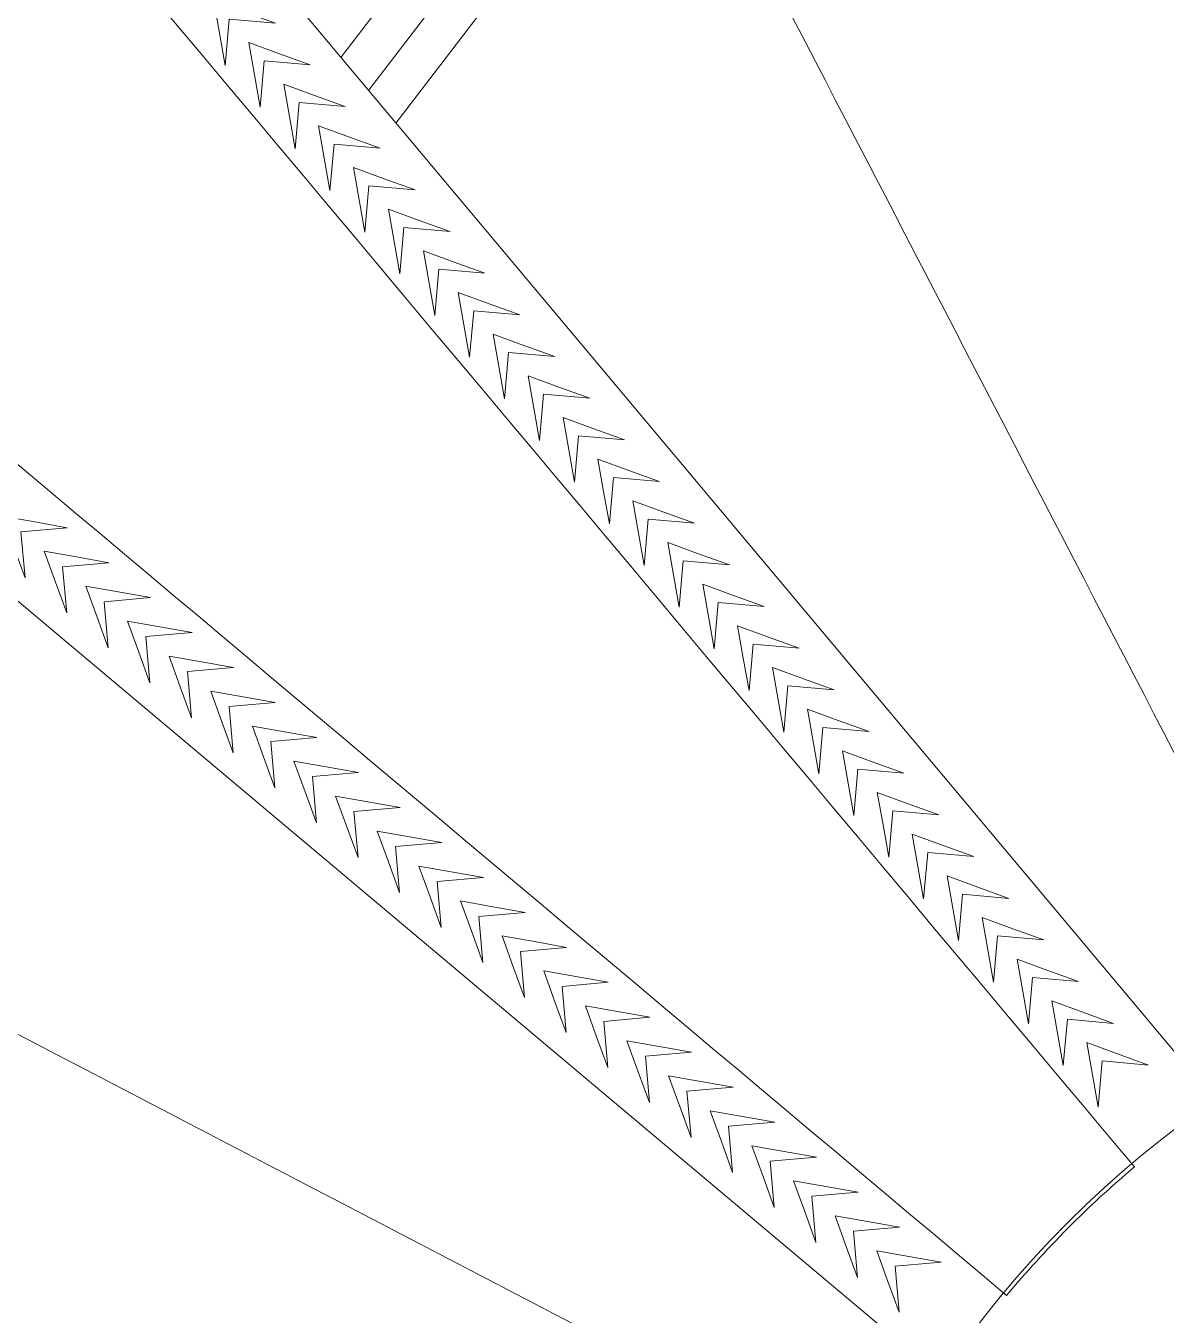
# Model space of a CAD drawing. Header units: inches. Extents: x -151 to 18, y -59 to 24.
# Drawn here: x -144.565 to -140.181, y -48.887 to -43.932 of the extents above; entities that cross this region are included whole.
import ezdxf

# ---------------------------------------------------------------- set-up
doc = ezdxf.new("R2010")
doc.units = ezdxf.units.IN
doc.header["$MEASUREMENT"] = 0
doc.layers.add('Layer 1', color=7, linetype='Continuous')

msp = doc.modelspace()

# ---------------------------------------------------------------- linework, layer by layer
at = {"layer": 'Layer 1', "color": 1, "lineweight": 9}
for points, knots in [([(-137.7157, -47.3529), (-139.9365, -47.3529), (-141.7369, -49.1533), (-141.7369, -51.3741), (-141.7369, -51.3741), (-141.7369, -51.3757), (-141.7369, -51.3774), (-141.7369, -51.379), (-141.7369, -51.379), (-141.7369, -51.379), (-146.9492, -51.3796), (-146.9492, -51.3796), (-146.9492, -51.3796), (-146.9492, -51.3796), (-151.357, -51.3802), (-151.357, -51.3802), (-151.357, -51.3802), (-151.357, -51.3802), (-151.3607, -51.3802), (-151.3607, -51.3802), (-151.3607, -51.3802), (-151.3607, -51.3782), (-151.3607, -51.3761), (-151.3607, -51.3741), (-151.3607, -51.3741), (-151.3607, -43.8433), (-145.2557, -37.7383), (-137.7249, -37.7383), (-137.7249, -37.7383), (-130.1955, -37.7383), (-124.0915, -43.8408), (-124.089, -51.3696), (-124.089, -51.3696), (-124.089, -51.3696), (-133.6945, -51.3741), (-133.6945, -51.3741), (-133.6945, -51.3741), (-133.6945, -49.1533), (-135.4948, -47.3529), (-137.7157, -47.3529)], [0, 0, 0, 0, 0.090909, 0.090909, 0.090909, 0.090909, 0.181818, 0.181818, 0.181818, 0.181818, 0.272727, 0.272727, 0.272727, 0.272727, 0.363636, 0.363636, 0.363636, 0.363636, 0.454545, 0.454545, 0.454545, 0.454545, 0.545455, 0.545455, 0.545455, 0.545455, 0.636364, 0.636364, 0.636364, 0.636364, 0.727273, 0.727273, 0.727273, 0.727273, 0.818182, 0.818182, 0.818182, 0.818182, 1, 1, 1, 1]), ([(-143.7824, -43.9062), (-143.7824, -43.9062), (-143.798, -44.0836), (-143.798, -44.0836), (-143.798, -44.0836), (-143.798, -44.0836), (-143.8198, -43.9596), (-143.8198, -43.9596), (-143.8198, -43.9596), (-143.8198, -43.9596), (-143.8417, -43.8356), (-143.8417, -43.8356), (-143.8417, -43.8356), (-143.8417, -43.8356), (-143.7233, -43.8787), (-143.7233, -43.8787), (-143.7233, -43.8787), (-143.7233, -43.8787), (-143.605, -43.9217), (-143.605, -43.9217), (-143.605, -43.9217), (-143.605, -43.9217), (-143.7824, -43.9062), (-143.7824, -43.9062)], [0, 0, 0, 0, 0.142857, 0.142857, 0.142857, 0.142857, 0.285714, 0.285714, 0.285714, 0.285714, 0.428571, 0.428571, 0.428571, 0.428571, 0.571429, 0.571429, 0.571429, 0.571429, 0.714286, 0.714286, 0.714286, 0.714286, 1, 1, 1, 1]), ([(-143.6482, -44.0664), (-143.6482, -44.0664), (-143.6637, -44.2438), (-143.6637, -44.2438), (-143.6637, -44.2438), (-143.6637, -44.2438), (-143.6856, -44.1198), (-143.6856, -44.1198), (-143.6856, -44.1198), (-143.6856, -44.1198), (-143.7075, -43.9957), (-143.7075, -43.9957), (-143.7075, -43.9957), (-143.7075, -43.9957), (-143.5891, -44.0388), (-143.5891, -44.0388), (-143.5891, -44.0388), (-143.5891, -44.0388), (-143.4708, -44.0819), (-143.4708, -44.0819), (-143.4708, -44.0819), (-143.4708, -44.0819), (-143.6482, -44.0664), (-143.6482, -44.0664)], [0, 0, 0, 0, 0.142857, 0.142857, 0.142857, 0.142857, 0.285714, 0.285714, 0.285714, 0.285714, 0.428571, 0.428571, 0.428571, 0.428571, 0.571429, 0.571429, 0.571429, 0.571429, 0.714286, 0.714286, 0.714286, 0.714286, 1, 1, 1, 1]), ([(-143.514, -44.2265), (-143.514, -44.2265), (-143.5295, -44.4039), (-143.5295, -44.4039), (-143.5295, -44.4039), (-143.5295, -44.4039), (-143.5514, -44.2799), (-143.5514, -44.2799), (-143.5514, -44.2799), (-143.5514, -44.2799), (-143.5732, -44.1559), (-143.5732, -44.1559), (-143.5732, -44.1559), (-143.5732, -44.1559), (-143.4549, -44.1989), (-143.4549, -44.1989), (-143.4549, -44.1989), (-143.4549, -44.1989), (-143.3365, -44.242), (-143.3365, -44.242), (-143.3365, -44.242), (-143.3365, -44.242), (-143.514, -44.2265), (-143.514, -44.2265)], [0, 0, 0, 0, 0.142857, 0.142857, 0.142857, 0.142857, 0.285714, 0.285714, 0.285714, 0.285714, 0.428571, 0.428571, 0.428571, 0.428571, 0.571429, 0.571429, 0.571429, 0.571429, 0.714286, 0.714286, 0.714286, 0.714286, 1, 1, 1, 1]), ([(-143.3797, -44.3866), (-143.3797, -44.3866), (-143.3953, -44.5641), (-143.3953, -44.5641), (-143.3953, -44.5641), (-143.3953, -44.5641), (-143.4171, -44.4401), (-143.4171, -44.4401), (-143.4171, -44.4401), (-143.4171, -44.4401), (-143.439, -44.316), (-143.439, -44.316), (-143.439, -44.316), (-143.439, -44.316), (-143.3207, -44.3591), (-143.3207, -44.3591), (-143.3207, -44.3591), (-143.3207, -44.3591), (-143.2023, -44.4022), (-143.2023, -44.4022), (-143.2023, -44.4022), (-143.2023, -44.4022), (-143.3797, -44.3866), (-143.3797, -44.3866)], [0, 0, 0, 0, 0.142857, 0.142857, 0.142857, 0.142857, 0.285714, 0.285714, 0.285714, 0.285714, 0.428571, 0.428571, 0.428571, 0.428571, 0.571429, 0.571429, 0.571429, 0.571429, 0.714286, 0.714286, 0.714286, 0.714286, 1, 1, 1, 1]), ([(-143.2455, -44.5468), (-143.2455, -44.5468), (-143.261, -44.7242), (-143.261, -44.7242), (-143.261, -44.7242), (-143.261, -44.7242), (-143.2829, -44.6002), (-143.2829, -44.6002), (-143.2829, -44.6002), (-143.2829, -44.6002), (-143.3048, -44.4762), (-143.3048, -44.4762), (-143.3048, -44.4762), (-143.3048, -44.4762), (-143.1864, -44.5192), (-143.1864, -44.5192), (-143.1864, -44.5192), (-143.1864, -44.5192), (-143.0681, -44.5623), (-143.0681, -44.5623), (-143.0681, -44.5623), (-143.0681, -44.5623), (-143.2455, -44.5468), (-143.2455, -44.5468)], [0, 0, 0, 0, 0.142857, 0.142857, 0.142857, 0.142857, 0.285714, 0.285714, 0.285714, 0.285714, 0.428571, 0.428571, 0.428571, 0.428571, 0.571429, 0.571429, 0.571429, 0.571429, 0.714286, 0.714286, 0.714286, 0.714286, 1, 1, 1, 1]), ([(-143.1113, -44.7069), (-143.1113, -44.7069), (-143.1268, -44.8844), (-143.1268, -44.8844), (-143.1268, -44.8844), (-143.1268, -44.8844), (-143.1487, -44.7603), (-143.1487, -44.7603), (-143.1487, -44.7603), (-143.1487, -44.7603), (-143.1705, -44.6363), (-143.1705, -44.6363), (-143.1705, -44.6363), (-143.1705, -44.6363), (-143.0522, -44.6794), (-143.0522, -44.6794), (-143.0522, -44.6794), (-143.0522, -44.6794), (-142.9339, -44.7224), (-142.9339, -44.7224), (-142.9339, -44.7224), (-142.9339, -44.7224), (-143.1113, -44.7069), (-143.1113, -44.7069)], [0, 0, 0, 0, 0.142857, 0.142857, 0.142857, 0.142857, 0.285714, 0.285714, 0.285714, 0.285714, 0.428571, 0.428571, 0.428571, 0.428571, 0.571429, 0.571429, 0.571429, 0.571429, 0.714286, 0.714286, 0.714286, 0.714286, 1, 1, 1, 1]), ([(-142.9771, -44.8671), (-142.9771, -44.8671), (-142.9926, -45.0445), (-142.9926, -45.0445), (-142.9926, -45.0445), (-142.9926, -45.0445), (-143.0145, -44.9205), (-143.0145, -44.9205), (-143.0145, -44.9205), (-143.0145, -44.9205), (-143.0363, -44.7964), (-143.0363, -44.7964), (-143.0363, -44.7964), (-143.0363, -44.7964), (-142.918, -44.8395), (-142.918, -44.8395), (-142.918, -44.8395), (-142.918, -44.8395), (-142.7996, -44.8826), (-142.7996, -44.8826), (-142.7996, -44.8826), (-142.7996, -44.8826), (-142.9771, -44.8671), (-142.9771, -44.8671)], [0, 0, 0, 0, 0.142857, 0.142857, 0.142857, 0.142857, 0.285714, 0.285714, 0.285714, 0.285714, 0.428571, 0.428571, 0.428571, 0.428571, 0.571429, 0.571429, 0.571429, 0.571429, 0.714286, 0.714286, 0.714286, 0.714286, 1, 1, 1, 1]), ([(-142.8428, -45.0272), (-142.8428, -45.0272), (-142.8584, -45.2047), (-142.8584, -45.2047), (-142.8584, -45.2047), (-142.8584, -45.2047), (-142.8802, -45.0806), (-142.8802, -45.0806), (-142.8802, -45.0806), (-142.8802, -45.0806), (-142.9021, -44.9566), (-142.9021, -44.9566), (-142.9021, -44.9566), (-142.9021, -44.9566), (-142.7837, -44.9997), (-142.7837, -44.9997), (-142.7837, -44.9997), (-142.7837, -44.9997), (-142.6654, -45.0427), (-142.6654, -45.0427), (-142.6654, -45.0427), (-142.6654, -45.0427), (-142.8428, -45.0272), (-142.8428, -45.0272)], [0, 0, 0, 0, 0.142857, 0.142857, 0.142857, 0.142857, 0.285714, 0.285714, 0.285714, 0.285714, 0.428571, 0.428571, 0.428571, 0.428571, 0.571429, 0.571429, 0.571429, 0.571429, 0.714286, 0.714286, 0.714286, 0.714286, 1, 1, 1, 1]), ([(-142.7086, -45.1874), (-142.7086, -45.1874), (-142.7241, -45.3648), (-142.7241, -45.3648), (-142.7241, -45.3648), (-142.7241, -45.3648), (-142.746, -45.2408), (-142.746, -45.2408), (-142.746, -45.2408), (-142.746, -45.2408), (-142.7679, -45.1167), (-142.7679, -45.1167), (-142.7679, -45.1167), (-142.7679, -45.1167), (-142.6495, -45.1598), (-142.6495, -45.1598), (-142.6495, -45.1598), (-142.6495, -45.1598), (-142.5312, -45.2029), (-142.5312, -45.2029), (-142.5312, -45.2029), (-142.5312, -45.2029), (-142.7086, -45.1874), (-142.7086, -45.1874)], [0, 0, 0, 0, 0.142857, 0.142857, 0.142857, 0.142857, 0.285714, 0.285714, 0.285714, 0.285714, 0.428571, 0.428571, 0.428571, 0.428571, 0.571429, 0.571429, 0.571429, 0.571429, 0.714286, 0.714286, 0.714286, 0.714286, 1, 1, 1, 1]), ([(-142.5744, -45.3475), (-142.5744, -45.3475), (-142.5899, -45.5249), (-142.5899, -45.5249), (-142.5899, -45.5249), (-142.5899, -45.5249), (-142.6118, -45.4009), (-142.6118, -45.4009), (-142.6118, -45.4009), (-142.6118, -45.4009), (-142.6336, -45.2769), (-142.6336, -45.2769), (-142.6336, -45.2769), (-142.6336, -45.2769), (-142.5153, -45.32), (-142.5153, -45.32), (-142.5153, -45.32), (-142.5153, -45.32), (-142.3969, -45.363), (-142.3969, -45.363), (-142.3969, -45.363), (-142.3969, -45.363), (-142.5744, -45.3475), (-142.5744, -45.3475)], [0, 0, 0, 0, 0.142857, 0.142857, 0.142857, 0.142857, 0.285714, 0.285714, 0.285714, 0.285714, 0.428571, 0.428571, 0.428571, 0.428571, 0.571429, 0.571429, 0.571429, 0.571429, 0.714286, 0.714286, 0.714286, 0.714286, 1, 1, 1, 1]), ([(-142.4401, -45.5077), (-142.4401, -45.5077), (-142.4556, -45.6851), (-142.4556, -45.6851), (-142.4556, -45.6851), (-142.4556, -45.6851), (-142.4775, -45.5611), (-142.4775, -45.5611), (-142.4775, -45.5611), (-142.4775, -45.5611), (-142.4994, -45.437), (-142.4994, -45.437), (-142.4994, -45.437), (-142.4994, -45.437), (-142.3811, -45.4801), (-142.3811, -45.4801), (-142.3811, -45.4801), (-142.3811, -45.4801), (-142.2627, -45.5232), (-142.2627, -45.5232), (-142.2627, -45.5232), (-142.2627, -45.5232), (-142.4401, -45.5077), (-142.4401, -45.5077)], [0, 0, 0, 0, 0.142857, 0.142857, 0.142857, 0.142857, 0.285714, 0.285714, 0.285714, 0.285714, 0.428571, 0.428571, 0.428571, 0.428571, 0.571429, 0.571429, 0.571429, 0.571429, 0.714286, 0.714286, 0.714286, 0.714286, 1, 1, 1, 1]), ([(-142.3059, -45.6678), (-142.3059, -45.6678), (-142.3214, -45.8452), (-142.3214, -45.8452), (-142.3214, -45.8452), (-142.3214, -45.8452), (-142.3433, -45.7212), (-142.3433, -45.7212), (-142.3433, -45.7212), (-142.3433, -45.7212), (-142.3652, -45.5972), (-142.3652, -45.5972), (-142.3652, -45.5972), (-142.3652, -45.5972), (-142.2468, -45.6402), (-142.2468, -45.6402), (-142.2468, -45.6402), (-142.2468, -45.6402), (-142.1285, -45.6833), (-142.1285, -45.6833), (-142.1285, -45.6833), (-142.1285, -45.6833), (-142.3059, -45.6678), (-142.3059, -45.6678)], [0, 0, 0, 0, 0.142857, 0.142857, 0.142857, 0.142857, 0.285714, 0.285714, 0.285714, 0.285714, 0.428571, 0.428571, 0.428571, 0.428571, 0.571429, 0.571429, 0.571429, 0.571429, 0.714286, 0.714286, 0.714286, 0.714286, 1, 1, 1, 1]), ([(-142.1717, -45.8279), (-142.1717, -45.8279), (-142.1872, -46.0054), (-142.1872, -46.0054), (-142.1872, -46.0054), (-142.1872, -46.0054), (-142.2091, -45.8814), (-142.2091, -45.8814), (-142.2091, -45.8814), (-142.2091, -45.8814), (-142.2309, -45.7573), (-142.2309, -45.7573), (-142.2309, -45.7573), (-142.2309, -45.7573), (-142.1126, -45.8004), (-142.1126, -45.8004), (-142.1126, -45.8004), (-142.1126, -45.8004), (-141.9942, -45.8435), (-141.9942, -45.8435), (-141.9942, -45.8435), (-141.9942, -45.8435), (-142.1717, -45.8279), (-142.1717, -45.8279)], [0, 0, 0, 0, 0.142857, 0.142857, 0.142857, 0.142857, 0.285714, 0.285714, 0.285714, 0.285714, 0.428571, 0.428571, 0.428571, 0.428571, 0.571429, 0.571429, 0.571429, 0.571429, 0.714286, 0.714286, 0.714286, 0.714286, 1, 1, 1, 1]), ([(-144.583, -45.8759), (-144.583, -45.8759), (-144.5674, -46.0533), (-144.5674, -46.0533), (-144.5674, -46.0533), (-144.5674, -46.0533), (-144.6105, -45.935), (-144.6105, -45.935), (-144.6105, -45.935), (-144.6105, -45.935), (-144.6536, -45.8166), (-144.6536, -45.8166), (-144.6536, -45.8166), (-144.6536, -45.8166), (-144.5296, -45.8385), (-144.5296, -45.8385), (-144.5296, -45.8385), (-144.5296, -45.8385), (-144.4055, -45.8604), (-144.4055, -45.8604), (-144.4055, -45.8604), (-144.4055, -45.8604), (-144.583, -45.8759), (-144.583, -45.8759)], [0, 0, 0, 0, 0.142857, 0.142857, 0.142857, 0.142857, 0.285714, 0.285714, 0.285714, 0.285714, 0.428571, 0.428571, 0.428571, 0.428571, 0.571429, 0.571429, 0.571429, 0.571429, 0.714286, 0.714286, 0.714286, 0.714286, 1, 1, 1, 1]), ([(-142.0375, -45.9881), (-142.0375, -45.9881), (-142.053, -46.1655), (-142.053, -46.1655), (-142.053, -46.1655), (-142.053, -46.1655), (-142.0748, -46.0415), (-142.0748, -46.0415), (-142.0748, -46.0415), (-142.0748, -46.0415), (-142.0967, -45.9175), (-142.0967, -45.9175), (-142.0967, -45.9175), (-142.0967, -45.9175), (-141.9784, -45.9605), (-141.9784, -45.9605), (-141.9784, -45.9605), (-141.9784, -45.9605), (-141.86, -46.0036), (-141.86, -46.0036), (-141.86, -46.0036), (-141.86, -46.0036), (-142.0375, -45.9881), (-142.0375, -45.9881)], [0, 0, 0, 0, 0.142857, 0.142857, 0.142857, 0.142857, 0.285714, 0.285714, 0.285714, 0.285714, 0.428571, 0.428571, 0.428571, 0.428571, 0.571429, 0.571429, 0.571429, 0.571429, 0.714286, 0.714286, 0.714286, 0.714286, 1, 1, 1, 1]), ([(-144.423, -46.0103), (-144.423, -46.0103), (-144.4074, -46.1877), (-144.4074, -46.1877), (-144.4074, -46.1877), (-144.4074, -46.1877), (-144.4505, -46.0694), (-144.4505, -46.0694), (-144.4505, -46.0694), (-144.4505, -46.0694), (-144.4936, -45.951), (-144.4936, -45.951), (-144.4936, -45.951), (-144.4936, -45.951), (-144.3696, -45.9729), (-144.3696, -45.9729), (-144.3696, -45.9729), (-144.3696, -45.9729), (-144.2456, -45.9948), (-144.2456, -45.9948), (-144.2456, -45.9948), (-144.2456, -45.9948), (-144.423, -46.0103), (-144.423, -46.0103)], [0, 0, 0, 0, 0.142857, 0.142857, 0.142857, 0.142857, 0.285714, 0.285714, 0.285714, 0.285714, 0.428571, 0.428571, 0.428571, 0.428571, 0.571429, 0.571429, 0.571429, 0.571429, 0.714286, 0.714286, 0.714286, 0.714286, 1, 1, 1, 1]), ([(-141.9032, -46.1482), (-141.9032, -46.1482), (-141.9188, -46.3257), (-141.9188, -46.3257), (-141.9188, -46.3257), (-141.9188, -46.3257), (-141.9406, -46.2016), (-141.9406, -46.2016), (-141.9406, -46.2016), (-141.9406, -46.2016), (-141.9625, -46.0776), (-141.9625, -46.0776), (-141.9625, -46.0776), (-141.9625, -46.0776), (-141.8441, -46.1207), (-141.8441, -46.1207), (-141.8441, -46.1207), (-141.8441, -46.1207), (-141.7258, -46.1637), (-141.7258, -46.1637), (-141.7258, -46.1637), (-141.7258, -46.1637), (-141.9032, -46.1482), (-141.9032, -46.1482)], [0, 0, 0, 0, 0.142857, 0.142857, 0.142857, 0.142857, 0.285714, 0.285714, 0.285714, 0.285714, 0.428571, 0.428571, 0.428571, 0.428571, 0.571429, 0.571429, 0.571429, 0.571429, 0.714286, 0.714286, 0.714286, 0.714286, 1, 1, 1, 1]), ([(-144.263, -46.1447), (-144.263, -46.1447), (-144.2475, -46.3221), (-144.2475, -46.3221), (-144.2475, -46.3221), (-144.2475, -46.3221), (-144.2905, -46.2038), (-144.2905, -46.2038), (-144.2905, -46.2038), (-144.2905, -46.2038), (-144.3336, -46.0854), (-144.3336, -46.0854), (-144.3336, -46.0854), (-144.3336, -46.0854), (-144.2096, -46.1073), (-144.2096, -46.1073), (-144.2096, -46.1073), (-144.2096, -46.1073), (-144.0855, -46.1292), (-144.0855, -46.1292), (-144.0855, -46.1292), (-144.0855, -46.1292), (-144.263, -46.1447), (-144.263, -46.1447)], [0, 0, 0, 0, 0.142857, 0.142857, 0.142857, 0.142857, 0.285714, 0.285714, 0.285714, 0.285714, 0.428571, 0.428571, 0.428571, 0.428571, 0.571429, 0.571429, 0.571429, 0.571429, 0.714286, 0.714286, 0.714286, 0.714286, 1, 1, 1, 1]), ([(-144.103, -46.2791), (-144.103, -46.2791), (-144.0874, -46.4565), (-144.0874, -46.4565), (-144.0874, -46.4565), (-144.0874, -46.4565), (-144.1305, -46.3382), (-144.1305, -46.3382), (-144.1305, -46.3382), (-144.1305, -46.3382), (-144.1736, -46.2198), (-144.1736, -46.2198), (-144.1736, -46.2198), (-144.1736, -46.2198), (-144.0496, -46.2417), (-144.0496, -46.2417), (-144.0496, -46.2417), (-144.0496, -46.2417), (-143.9255, -46.2636), (-143.9255, -46.2636), (-143.9255, -46.2636), (-143.9255, -46.2636), (-144.103, -46.2791), (-144.103, -46.2791)], [0, 0, 0, 0, 0.142857, 0.142857, 0.142857, 0.142857, 0.285714, 0.285714, 0.285714, 0.285714, 0.428571, 0.428571, 0.428571, 0.428571, 0.571429, 0.571429, 0.571429, 0.571429, 0.714286, 0.714286, 0.714286, 0.714286, 1, 1, 1, 1]), ([(-141.769, -46.3084), (-141.769, -46.3084), (-141.7845, -46.4858), (-141.7845, -46.4858), (-141.7845, -46.4858), (-141.7845, -46.4858), (-141.8064, -46.3618), (-141.8064, -46.3618), (-141.8064, -46.3618), (-141.8064, -46.3618), (-141.8283, -46.2377), (-141.8283, -46.2377), (-141.8283, -46.2377), (-141.8283, -46.2377), (-141.7099, -46.2808), (-141.7099, -46.2808), (-141.7099, -46.2808), (-141.7099, -46.2808), (-141.5916, -46.3239), (-141.5916, -46.3239), (-141.5916, -46.3239), (-141.5916, -46.3239), (-141.769, -46.3084), (-141.769, -46.3084)], [0, 0, 0, 0, 0.142857, 0.142857, 0.142857, 0.142857, 0.285714, 0.285714, 0.285714, 0.285714, 0.428571, 0.428571, 0.428571, 0.428571, 0.571429, 0.571429, 0.571429, 0.571429, 0.714286, 0.714286, 0.714286, 0.714286, 1, 1, 1, 1]), ([(-143.943, -46.4135), (-143.943, -46.4135), (-143.9275, -46.5909), (-143.9275, -46.5909), (-143.9275, -46.5909), (-143.9275, -46.5909), (-143.9705, -46.4726), (-143.9705, -46.4726), (-143.9705, -46.4726), (-143.9705, -46.4726), (-144.0136, -46.3542), (-144.0136, -46.3542), (-144.0136, -46.3542), (-144.0136, -46.3542), (-143.8896, -46.3761), (-143.8896, -46.3761), (-143.8896, -46.3761), (-143.8896, -46.3761), (-143.7655, -46.398), (-143.7655, -46.398), (-143.7655, -46.398), (-143.7655, -46.398), (-143.943, -46.4135), (-143.943, -46.4135)], [0, 0, 0, 0, 0.142857, 0.142857, 0.142857, 0.142857, 0.285714, 0.285714, 0.285714, 0.285714, 0.428571, 0.428571, 0.428571, 0.428571, 0.571429, 0.571429, 0.571429, 0.571429, 0.714286, 0.714286, 0.714286, 0.714286, 1, 1, 1, 1]), ([(-141.6347, -46.4685), (-141.6347, -46.4685), (-141.6503, -46.6459), (-141.6503, -46.6459), (-141.6503, -46.6459), (-141.6503, -46.6459), (-141.6722, -46.5219), (-141.6722, -46.5219), (-141.6722, -46.5219), (-141.6722, -46.5219), (-141.694, -46.3979), (-141.694, -46.3979), (-141.694, -46.3979), (-141.694, -46.3979), (-141.5757, -46.441), (-141.5757, -46.441), (-141.5757, -46.441), (-141.5757, -46.441), (-141.4573, -46.484), (-141.4573, -46.484), (-141.4573, -46.484), (-141.4573, -46.484), (-141.6347, -46.4685), (-141.6347, -46.4685)], [0, 0, 0, 0, 0.142857, 0.142857, 0.142857, 0.142857, 0.285714, 0.285714, 0.285714, 0.285714, 0.428571, 0.428571, 0.428571, 0.428571, 0.571429, 0.571429, 0.571429, 0.571429, 0.714286, 0.714286, 0.714286, 0.714286, 1, 1, 1, 1]), ([(-143.783, -46.5479), (-143.783, -46.5479), (-143.7675, -46.7254), (-143.7675, -46.7254), (-143.7675, -46.7254), (-143.7675, -46.7254), (-143.8105, -46.607), (-143.8105, -46.607), (-143.8105, -46.607), (-143.8105, -46.607), (-143.8536, -46.4886), (-143.8536, -46.4886), (-143.8536, -46.4886), (-143.8536, -46.4886), (-143.7296, -46.5105), (-143.7296, -46.5105), (-143.7296, -46.5105), (-143.7296, -46.5105), (-143.6055, -46.5324), (-143.6055, -46.5324), (-143.6055, -46.5324), (-143.6055, -46.5324), (-143.783, -46.5479), (-143.783, -46.5479)], [0, 0, 0, 0, 0.142857, 0.142857, 0.142857, 0.142857, 0.285714, 0.285714, 0.285714, 0.285714, 0.428571, 0.428571, 0.428571, 0.428571, 0.571429, 0.571429, 0.571429, 0.571429, 0.714286, 0.714286, 0.714286, 0.714286, 1, 1, 1, 1]), ([(-141.5005, -46.6287), (-141.5005, -46.6287), (-141.516, -46.8061), (-141.516, -46.8061), (-141.516, -46.8061), (-141.516, -46.8061), (-141.5379, -46.6821), (-141.5379, -46.6821), (-141.5379, -46.6821), (-141.5379, -46.6821), (-141.5598, -46.558), (-141.5598, -46.558), (-141.5598, -46.558), (-141.5598, -46.558), (-141.4414, -46.6011), (-141.4414, -46.6011), (-141.4414, -46.6011), (-141.4414, -46.6011), (-141.3231, -46.6442), (-141.3231, -46.6442), (-141.3231, -46.6442), (-141.3231, -46.6442), (-141.5005, -46.6287), (-141.5005, -46.6287)], [0, 0, 0, 0, 0.142857, 0.142857, 0.142857, 0.142857, 0.285714, 0.285714, 0.285714, 0.285714, 0.428571, 0.428571, 0.428571, 0.428571, 0.571429, 0.571429, 0.571429, 0.571429, 0.714286, 0.714286, 0.714286, 0.714286, 1, 1, 1, 1]), ([(-143.623, -46.6823), (-143.623, -46.6823), (-143.6074, -46.8597), (-143.6074, -46.8597), (-143.6074, -46.8597), (-143.6074, -46.8597), (-143.6505, -46.7414), (-143.6505, -46.7414), (-143.6505, -46.7414), (-143.6505, -46.7414), (-143.6936, -46.623), (-143.6936, -46.623), (-143.6936, -46.623), (-143.6936, -46.623), (-143.5696, -46.6449), (-143.5696, -46.6449), (-143.5696, -46.6449), (-143.5696, -46.6449), (-143.4455, -46.6668), (-143.4455, -46.6668), (-143.4455, -46.6668), (-143.4455, -46.6668), (-143.623, -46.6823), (-143.623, -46.6823)], [0, 0, 0, 0, 0.142857, 0.142857, 0.142857, 0.142857, 0.285714, 0.285714, 0.285714, 0.285714, 0.428571, 0.428571, 0.428571, 0.428571, 0.571429, 0.571429, 0.571429, 0.571429, 0.714286, 0.714286, 0.714286, 0.714286, 1, 1, 1, 1]), ([(-141.3663, -46.7888), (-141.3663, -46.7888), (-141.3818, -46.9662), (-141.3818, -46.9662), (-141.3818, -46.9662), (-141.3818, -46.9662), (-141.4037, -46.8422), (-141.4037, -46.8422), (-141.4037, -46.8422), (-141.4037, -46.8422), (-141.4255, -46.7182), (-141.4255, -46.7182), (-141.4255, -46.7182), (-141.4255, -46.7182), (-141.3072, -46.7613), (-141.3072, -46.7613), (-141.3072, -46.7613), (-141.3072, -46.7613), (-141.1889, -46.8043), (-141.1889, -46.8043), (-141.1889, -46.8043), (-141.1889, -46.8043), (-141.3663, -46.7888), (-141.3663, -46.7888)], [0, 0, 0, 0, 0.142857, 0.142857, 0.142857, 0.142857, 0.285714, 0.285714, 0.285714, 0.285714, 0.428571, 0.428571, 0.428571, 0.428571, 0.571429, 0.571429, 0.571429, 0.571429, 0.714286, 0.714286, 0.714286, 0.714286, 1, 1, 1, 1]), ([(-143.463, -46.8167), (-143.463, -46.8167), (-143.4474, -46.9942), (-143.4474, -46.9942), (-143.4474, -46.9942), (-143.4474, -46.9942), (-143.4905, -46.8758), (-143.4905, -46.8758), (-143.4905, -46.8758), (-143.4905, -46.8758), (-143.5336, -46.7574), (-143.5336, -46.7574), (-143.5336, -46.7574), (-143.5336, -46.7574), (-143.4096, -46.7793), (-143.4096, -46.7793), (-143.4096, -46.7793), (-143.4096, -46.7793), (-143.2855, -46.8012), (-143.2855, -46.8012), (-143.2855, -46.8012), (-143.2855, -46.8012), (-143.463, -46.8167), (-143.463, -46.8167)], [0, 0, 0, 0, 0.142857, 0.142857, 0.142857, 0.142857, 0.285714, 0.285714, 0.285714, 0.285714, 0.428571, 0.428571, 0.428571, 0.428571, 0.571429, 0.571429, 0.571429, 0.571429, 0.714286, 0.714286, 0.714286, 0.714286, 1, 1, 1, 1]), ([(-143.303, -46.9511), (-143.303, -46.9511), (-143.2875, -47.1285), (-143.2875, -47.1285), (-143.2875, -47.1285), (-143.2875, -47.1285), (-143.3305, -47.0102), (-143.3305, -47.0102), (-143.3305, -47.0102), (-143.3305, -47.0102), (-143.3736, -46.8919), (-143.3736, -46.8919), (-143.3736, -46.8919), (-143.3736, -46.8919), (-143.2496, -46.9137), (-143.2496, -46.9137), (-143.2496, -46.9137), (-143.2496, -46.9137), (-143.1255, -46.9356), (-143.1255, -46.9356), (-143.1255, -46.9356), (-143.1255, -46.9356), (-143.303, -46.9511), (-143.303, -46.9511)], [0, 0, 0, 0, 0.142857, 0.142857, 0.142857, 0.142857, 0.285714, 0.285714, 0.285714, 0.285714, 0.428571, 0.428571, 0.428571, 0.428571, 0.571429, 0.571429, 0.571429, 0.571429, 0.714286, 0.714286, 0.714286, 0.714286, 1, 1, 1, 1]), ([(-141.2321, -46.9489), (-141.2321, -46.9489), (-141.2476, -47.1264), (-141.2476, -47.1264), (-141.2476, -47.1264), (-141.2476, -47.1264), (-141.2694, -47.0024), (-141.2694, -47.0024), (-141.2694, -47.0024), (-141.2694, -47.0024), (-141.2913, -46.8783), (-141.2913, -46.8783), (-141.2913, -46.8783), (-141.2913, -46.8783), (-141.173, -46.9214), (-141.173, -46.9214), (-141.173, -46.9214), (-141.173, -46.9214), (-141.0546, -46.9645), (-141.0546, -46.9645), (-141.0546, -46.9645), (-141.0546, -46.9645), (-141.2321, -46.9489), (-141.2321, -46.9489)], [0, 0, 0, 0, 0.142857, 0.142857, 0.142857, 0.142857, 0.285714, 0.285714, 0.285714, 0.285714, 0.428571, 0.428571, 0.428571, 0.428571, 0.571429, 0.571429, 0.571429, 0.571429, 0.714286, 0.714286, 0.714286, 0.714286, 1, 1, 1, 1]), ([(-143.143, -47.0855), (-143.143, -47.0855), (-143.1274, -47.263), (-143.1274, -47.263), (-143.1274, -47.263), (-143.1274, -47.263), (-143.1705, -47.1446), (-143.1705, -47.1446), (-143.1705, -47.1446), (-143.1705, -47.1446), (-143.2136, -47.0262), (-143.2136, -47.0262), (-143.2136, -47.0262), (-143.2136, -47.0262), (-143.0896, -47.0481), (-143.0896, -47.0481), (-143.0896, -47.0481), (-143.0896, -47.0481), (-142.9655, -47.07), (-142.9655, -47.07), (-142.9655, -47.07), (-142.9655, -47.07), (-143.143, -47.0855), (-143.143, -47.0855)], [0, 0, 0, 0, 0.142857, 0.142857, 0.142857, 0.142857, 0.285714, 0.285714, 0.285714, 0.285714, 0.428571, 0.428571, 0.428571, 0.428571, 0.571429, 0.571429, 0.571429, 0.571429, 0.714286, 0.714286, 0.714286, 0.714286, 1, 1, 1, 1]), ([(-141.0978, -47.1091), (-141.0978, -47.1091), (-141.1134, -47.2865), (-141.1134, -47.2865), (-141.1134, -47.2865), (-141.1134, -47.2865), (-141.1352, -47.1625), (-141.1352, -47.1625), (-141.1352, -47.1625), (-141.1352, -47.1625), (-141.1571, -47.0385), (-141.1571, -47.0385), (-141.1571, -47.0385), (-141.1571, -47.0385), (-141.0388, -47.0815), (-141.0388, -47.0815), (-141.0388, -47.0815), (-141.0388, -47.0815), (-140.9204, -47.1246), (-140.9204, -47.1246), (-140.9204, -47.1246), (-140.9204, -47.1246), (-141.0978, -47.1091), (-141.0978, -47.1091)], [0, 0, 0, 0, 0.142857, 0.142857, 0.142857, 0.142857, 0.285714, 0.285714, 0.285714, 0.285714, 0.428571, 0.428571, 0.428571, 0.428571, 0.571429, 0.571429, 0.571429, 0.571429, 0.714286, 0.714286, 0.714286, 0.714286, 1, 1, 1, 1]), ([(-142.983, -47.2199), (-142.983, -47.2199), (-142.9675, -47.3973), (-142.9675, -47.3973), (-142.9675, -47.3973), (-142.9675, -47.3973), (-143.0105, -47.279), (-143.0105, -47.279), (-143.0105, -47.279), (-143.0105, -47.279), (-143.0536, -47.1607), (-143.0536, -47.1607), (-143.0536, -47.1607), (-143.0536, -47.1607), (-142.9296, -47.1825), (-142.9296, -47.1825), (-142.9296, -47.1825), (-142.9296, -47.1825), (-142.8055, -47.2044), (-142.8055, -47.2044), (-142.8055, -47.2044), (-142.8055, -47.2044), (-142.983, -47.2199), (-142.983, -47.2199)], [0, 0, 0, 0, 0.142857, 0.142857, 0.142857, 0.142857, 0.285714, 0.285714, 0.285714, 0.285714, 0.428571, 0.428571, 0.428571, 0.428571, 0.571429, 0.571429, 0.571429, 0.571429, 0.714286, 0.714286, 0.714286, 0.714286, 1, 1, 1, 1]), ([(-140.9636, -47.2692), (-140.9636, -47.2692), (-140.9791, -47.4467), (-140.9791, -47.4467), (-140.9791, -47.4467), (-140.9791, -47.4467), (-141.001, -47.3226), (-141.001, -47.3226), (-141.001, -47.3226), (-141.001, -47.3226), (-141.0229, -47.1986), (-141.0229, -47.1986), (-141.0229, -47.1986), (-141.0229, -47.1986), (-140.9045, -47.2417), (-140.9045, -47.2417), (-140.9045, -47.2417), (-140.9045, -47.2417), (-140.7862, -47.2848), (-140.7862, -47.2848), (-140.7862, -47.2848), (-140.7862, -47.2848), (-140.9636, -47.2692), (-140.9636, -47.2692)], [0, 0, 0, 0, 0.142857, 0.142857, 0.142857, 0.142857, 0.285714, 0.285714, 0.285714, 0.285714, 0.428571, 0.428571, 0.428571, 0.428571, 0.571429, 0.571429, 0.571429, 0.571429, 0.714286, 0.714286, 0.714286, 0.714286, 1, 1, 1, 1]), ([(-142.823, -47.3543), (-142.823, -47.3543), (-142.8074, -47.5317), (-142.8074, -47.5317), (-142.8074, -47.5317), (-142.8074, -47.5317), (-142.8505, -47.4134), (-142.8505, -47.4134), (-142.8505, -47.4134), (-142.8505, -47.4134), (-142.8936, -47.295), (-142.8936, -47.295), (-142.8936, -47.295), (-142.8936, -47.295), (-142.7696, -47.3169), (-142.7696, -47.3169), (-142.7696, -47.3169), (-142.7696, -47.3169), (-142.6455, -47.3388), (-142.6455, -47.3388), (-142.6455, -47.3388), (-142.6455, -47.3388), (-142.823, -47.3543), (-142.823, -47.3543)], [0, 0, 0, 0, 0.142857, 0.142857, 0.142857, 0.142857, 0.285714, 0.285714, 0.285714, 0.285714, 0.428571, 0.428571, 0.428571, 0.428571, 0.571429, 0.571429, 0.571429, 0.571429, 0.714286, 0.714286, 0.714286, 0.714286, 1, 1, 1, 1]), ([(-140.8294, -47.4294), (-140.8294, -47.4294), (-140.8449, -47.6068), (-140.8449, -47.6068), (-140.8449, -47.6068), (-140.8449, -47.6068), (-140.8668, -47.4828), (-140.8668, -47.4828), (-140.8668, -47.4828), (-140.8668, -47.4828), (-140.8887, -47.3588), (-140.8887, -47.3588), (-140.8887, -47.3588), (-140.8887, -47.3588), (-140.7703, -47.4018), (-140.7703, -47.4018), (-140.7703, -47.4018), (-140.7703, -47.4018), (-140.6519, -47.4449), (-140.6519, -47.4449), (-140.6519, -47.4449), (-140.6519, -47.4449), (-140.8294, -47.4294), (-140.8294, -47.4294)], [0, 0, 0, 0, 0.142857, 0.142857, 0.142857, 0.142857, 0.285714, 0.285714, 0.285714, 0.285714, 0.428571, 0.428571, 0.428571, 0.428571, 0.571429, 0.571429, 0.571429, 0.571429, 0.714286, 0.714286, 0.714286, 0.714286, 1, 1, 1, 1]), ([(-142.663, -47.4887), (-142.663, -47.4887), (-142.6474, -47.6662), (-142.6474, -47.6662), (-142.6474, -47.6662), (-142.6474, -47.6662), (-142.6905, -47.5478), (-142.6905, -47.5478), (-142.6905, -47.5478), (-142.6905, -47.5478), (-142.7336, -47.4295), (-142.7336, -47.4295), (-142.7336, -47.4295), (-142.7336, -47.4295), (-142.6096, -47.4513), (-142.6096, -47.4513), (-142.6096, -47.4513), (-142.6096, -47.4513), (-142.4856, -47.4732), (-142.4856, -47.4732), (-142.4856, -47.4732), (-142.4856, -47.4732), (-142.663, -47.4887), (-142.663, -47.4887)], [0, 0, 0, 0, 0.142857, 0.142857, 0.142857, 0.142857, 0.285714, 0.285714, 0.285714, 0.285714, 0.428571, 0.428571, 0.428571, 0.428571, 0.571429, 0.571429, 0.571429, 0.571429, 0.714286, 0.714286, 0.714286, 0.714286, 1, 1, 1, 1]), ([(-140.6951, -47.5895), (-140.6951, -47.5895), (-140.7107, -47.767), (-140.7107, -47.767), (-140.7107, -47.767), (-140.7107, -47.767), (-140.7325, -47.6429), (-140.7325, -47.6429), (-140.7325, -47.6429), (-140.7325, -47.6429), (-140.7544, -47.5189), (-140.7544, -47.5189), (-140.7544, -47.5189), (-140.7544, -47.5189), (-140.6361, -47.562), (-140.6361, -47.562), (-140.6361, -47.562), (-140.6361, -47.562), (-140.5177, -47.605), (-140.5177, -47.605), (-140.5177, -47.605), (-140.5177, -47.605), (-140.6951, -47.5895), (-140.6951, -47.5895)], [0, 0, 0, 0, 0.142857, 0.142857, 0.142857, 0.142857, 0.285714, 0.285714, 0.285714, 0.285714, 0.428571, 0.428571, 0.428571, 0.428571, 0.571429, 0.571429, 0.571429, 0.571429, 0.714286, 0.714286, 0.714286, 0.714286, 1, 1, 1, 1]), ([(-142.503, -47.6231), (-142.503, -47.6231), (-142.4875, -47.8005), (-142.4875, -47.8005), (-142.4875, -47.8005), (-142.4875, -47.8005), (-142.5305, -47.6822), (-142.5305, -47.6822), (-142.5305, -47.6822), (-142.5305, -47.6822), (-142.5736, -47.5638), (-142.5736, -47.5638), (-142.5736, -47.5638), (-142.5736, -47.5638), (-142.4496, -47.5857), (-142.4496, -47.5857), (-142.4496, -47.5857), (-142.4496, -47.5857), (-142.3255, -47.6076), (-142.3255, -47.6076), (-142.3255, -47.6076), (-142.3255, -47.6076), (-142.503, -47.6231), (-142.503, -47.6231)], [0, 0, 0, 0, 0.142857, 0.142857, 0.142857, 0.142857, 0.285714, 0.285714, 0.285714, 0.285714, 0.428571, 0.428571, 0.428571, 0.428571, 0.571429, 0.571429, 0.571429, 0.571429, 0.714286, 0.714286, 0.714286, 0.714286, 1, 1, 1, 1]), ([(-142.343, -47.7575), (-142.343, -47.7575), (-142.3274, -47.935), (-142.3274, -47.935), (-142.3274, -47.935), (-142.3274, -47.935), (-142.3705, -47.8166), (-142.3705, -47.8166), (-142.3705, -47.8166), (-142.3705, -47.8166), (-142.4136, -47.6983), (-142.4136, -47.6983), (-142.4136, -47.6983), (-142.4136, -47.6983), (-142.2896, -47.7201), (-142.2896, -47.7201), (-142.2896, -47.7201), (-142.2896, -47.7201), (-142.1655, -47.742), (-142.1655, -47.742), (-142.1655, -47.742), (-142.1655, -47.742), (-142.343, -47.7575), (-142.343, -47.7575)], [0, 0, 0, 0, 0.142857, 0.142857, 0.142857, 0.142857, 0.285714, 0.285714, 0.285714, 0.285714, 0.428571, 0.428571, 0.428571, 0.428571, 0.571429, 0.571429, 0.571429, 0.571429, 0.714286, 0.714286, 0.714286, 0.714286, 1, 1, 1, 1]), ([(-140.5609, -47.7497), (-140.5609, -47.7497), (-140.5764, -47.9271), (-140.5764, -47.9271), (-140.5764, -47.9271), (-140.5764, -47.9271), (-140.5983, -47.8031), (-140.5983, -47.8031), (-140.5983, -47.8031), (-140.5983, -47.8031), (-140.6202, -47.679), (-140.6202, -47.679), (-140.6202, -47.679), (-140.6202, -47.679), (-140.5018, -47.7221), (-140.5018, -47.7221), (-140.5018, -47.7221), (-140.5018, -47.7221), (-140.3835, -47.7652), (-140.3835, -47.7652), (-140.3835, -47.7652), (-140.3835, -47.7652), (-140.5609, -47.7497), (-140.5609, -47.7497)], [0, 0, 0, 0, 0.142857, 0.142857, 0.142857, 0.142857, 0.285714, 0.285714, 0.285714, 0.285714, 0.428571, 0.428571, 0.428571, 0.428571, 0.571429, 0.571429, 0.571429, 0.571429, 0.714286, 0.714286, 0.714286, 0.714286, 1, 1, 1, 1]), ([(-142.183, -47.8919), (-142.183, -47.8919), (-142.1675, -48.0693), (-142.1675, -48.0693), (-142.1675, -48.0693), (-142.1675, -48.0693), (-142.2105, -47.951), (-142.2105, -47.951), (-142.2105, -47.951), (-142.2105, -47.951), (-142.2536, -47.8327), (-142.2536, -47.8327), (-142.2536, -47.8327), (-142.2536, -47.8327), (-142.1296, -47.8545), (-142.1296, -47.8545), (-142.1296, -47.8545), (-142.1296, -47.8545), (-142.0056, -47.8764), (-142.0056, -47.8764), (-142.0056, -47.8764), (-142.0056, -47.8764), (-142.183, -47.8919), (-142.183, -47.8919)], [0, 0, 0, 0, 0.142857, 0.142857, 0.142857, 0.142857, 0.285714, 0.285714, 0.285714, 0.285714, 0.428571, 0.428571, 0.428571, 0.428571, 0.571429, 0.571429, 0.571429, 0.571429, 0.714286, 0.714286, 0.714286, 0.714286, 1, 1, 1, 1]), ([(-140.2492, -47.9253), (-140.2492, -47.9253), (-140.4267, -47.9098), (-140.4267, -47.9098), (-140.4267, -47.9098), (-140.4267, -47.9098), (-140.4422, -48.0873), (-140.4422, -48.0873), (-140.4422, -48.0873), (-140.4422, -48.0873), (-140.4641, -47.9632), (-140.4641, -47.9632), (-140.4641, -47.9632), (-140.4641, -47.9632), (-140.4859, -47.8392), (-140.4859, -47.8392), (-140.4859, -47.8392), (-140.4859, -47.8392), (-140.3676, -47.8823), (-140.3676, -47.8823), (-140.3676, -47.8823), (-140.3676, -47.8823), (-140.2492, -47.9253), (-140.2492, -47.9253)], [0, 0, 0, 0, 0.142857, 0.142857, 0.142857, 0.142857, 0.285714, 0.285714, 0.285714, 0.285714, 0.428571, 0.428571, 0.428571, 0.428571, 0.571429, 0.571429, 0.571429, 0.571429, 0.714286, 0.714286, 0.714286, 0.714286, 1, 1, 1, 1]), ([(-142.023, -48.0263), (-142.023, -48.0263), (-142.0075, -48.2038), (-142.0075, -48.2038), (-142.0075, -48.2038), (-142.0075, -48.2038), (-142.0505, -48.0854), (-142.0505, -48.0854), (-142.0505, -48.0854), (-142.0505, -48.0854), (-142.0936, -47.9671), (-142.0936, -47.9671), (-142.0936, -47.9671), (-142.0936, -47.9671), (-141.9696, -47.9889), (-141.9696, -47.9889), (-141.9696, -47.9889), (-141.9696, -47.9889), (-141.8455, -48.0108), (-141.8455, -48.0108), (-141.8455, -48.0108), (-141.8455, -48.0108), (-142.023, -48.0263), (-142.023, -48.0263)], [0, 0, 0, 0, 0.142857, 0.142857, 0.142857, 0.142857, 0.285714, 0.285714, 0.285714, 0.285714, 0.428571, 0.428571, 0.428571, 0.428571, 0.571429, 0.571429, 0.571429, 0.571429, 0.714286, 0.714286, 0.714286, 0.714286, 1, 1, 1, 1]), ([(-141.863, -48.1607), (-141.863, -48.1607), (-141.8474, -48.3381), (-141.8474, -48.3381), (-141.8474, -48.3381), (-141.8474, -48.3381), (-141.8905, -48.2198), (-141.8905, -48.2198), (-141.8905, -48.2198), (-141.8905, -48.2198), (-141.9336, -48.1015), (-141.9336, -48.1015), (-141.9336, -48.1015), (-141.9336, -48.1015), (-141.8096, -48.1233), (-141.8096, -48.1233), (-141.8096, -48.1233), (-141.8096, -48.1233), (-141.6855, -48.1452), (-141.6855, -48.1452), (-141.6855, -48.1452), (-141.6855, -48.1452), (-141.863, -48.1607), (-141.863, -48.1607)], [0, 0, 0, 0, 0.142857, 0.142857, 0.142857, 0.142857, 0.285714, 0.285714, 0.285714, 0.285714, 0.428571, 0.428571, 0.428571, 0.428571, 0.571429, 0.571429, 0.571429, 0.571429, 0.714286, 0.714286, 0.714286, 0.714286, 1, 1, 1, 1]), ([(-141.703, -48.2951), (-141.703, -48.2951), (-141.6874, -48.4726), (-141.6874, -48.4726), (-141.6874, -48.4726), (-141.6874, -48.4726), (-141.7305, -48.3542), (-141.7305, -48.3542), (-141.7305, -48.3542), (-141.7305, -48.3542), (-141.7736, -48.2359), (-141.7736, -48.2359), (-141.7736, -48.2359), (-141.7736, -48.2359), (-141.6496, -48.2577), (-141.6496, -48.2577), (-141.6496, -48.2577), (-141.6496, -48.2577), (-141.5256, -48.2796), (-141.5256, -48.2796), (-141.5256, -48.2796), (-141.5256, -48.2796), (-141.703, -48.2951), (-141.703, -48.2951)], [0, 0, 0, 0, 0.142857, 0.142857, 0.142857, 0.142857, 0.285714, 0.285714, 0.285714, 0.285714, 0.428571, 0.428571, 0.428571, 0.428571, 0.571429, 0.571429, 0.571429, 0.571429, 0.714286, 0.714286, 0.714286, 0.714286, 1, 1, 1, 1]), ([(-141.543, -48.4295), (-141.543, -48.4295), (-141.5275, -48.607), (-141.5275, -48.607), (-141.5275, -48.607), (-141.5275, -48.607), (-141.5705, -48.4886), (-141.5705, -48.4886), (-141.5705, -48.4886), (-141.5705, -48.4886), (-141.6136, -48.3703), (-141.6136, -48.3703), (-141.6136, -48.3703), (-141.6136, -48.3703), (-141.4896, -48.3921), (-141.4896, -48.3921), (-141.4896, -48.3921), (-141.4896, -48.3921), (-141.3655, -48.414), (-141.3655, -48.414), (-141.3655, -48.414), (-141.3655, -48.414), (-141.543, -48.4295), (-141.543, -48.4295)], [0, 0, 0, 0, 0.142857, 0.142857, 0.142857, 0.142857, 0.285714, 0.285714, 0.285714, 0.285714, 0.428571, 0.428571, 0.428571, 0.428571, 0.571429, 0.571429, 0.571429, 0.571429, 0.714286, 0.714286, 0.714286, 0.714286, 1, 1, 1, 1]), ([(-141.383, -48.5639), (-141.383, -48.5639), (-141.3674, -48.7414), (-141.3674, -48.7414), (-141.3674, -48.7414), (-141.3674, -48.7414), (-141.4105, -48.623), (-141.4105, -48.623), (-141.4105, -48.623), (-141.4105, -48.623), (-141.4536, -48.5047), (-141.4536, -48.5047), (-141.4536, -48.5047), (-141.4536, -48.5047), (-141.3296, -48.5265), (-141.3296, -48.5265), (-141.3296, -48.5265), (-141.3296, -48.5265), (-141.2055, -48.5484), (-141.2055, -48.5484), (-141.2055, -48.5484), (-141.2055, -48.5484), (-141.383, -48.5639), (-141.383, -48.5639)], [0, 0, 0, 0, 0.142857, 0.142857, 0.142857, 0.142857, 0.285714, 0.285714, 0.285714, 0.285714, 0.428571, 0.428571, 0.428571, 0.428571, 0.571429, 0.571429, 0.571429, 0.571429, 0.714286, 0.714286, 0.714286, 0.714286, 1, 1, 1, 1]), ([(-141.0456, -48.6828), (-141.0456, -48.6828), (-141.223, -48.6983), (-141.223, -48.6983), (-141.223, -48.6983), (-141.223, -48.6983), (-141.2075, -48.8758), (-141.2075, -48.8758), (-141.2075, -48.8758), (-141.2075, -48.8758), (-141.2505, -48.7574), (-141.2505, -48.7574), (-141.2505, -48.7574), (-141.2505, -48.7574), (-141.2936, -48.6391), (-141.2936, -48.6391), (-141.2936, -48.6391), (-141.2936, -48.6391), (-141.1696, -48.661), (-141.1696, -48.661), (-141.1696, -48.661), (-141.1696, -48.661), (-141.0456, -48.6828), (-141.0456, -48.6828)], [0, 0, 0, 0, 0.142857, 0.142857, 0.142857, 0.142857, 0.285714, 0.285714, 0.285714, 0.285714, 0.428571, 0.428571, 0.428571, 0.428571, 0.571429, 0.571429, 0.571429, 0.571429, 0.714286, 0.714286, 0.714286, 0.714286, 1, 1, 1, 1])]:
    msp.add_open_spline(points, degree=3, knots=knots, dxfattribs=at)
at = {"layer": 'Layer 1', "color": 3, "lineweight": 9}
for points, knots in [([(-140.3029, -48.3171), (-142.3684, -45.8546), (-144.433, -43.393), (-146.4975, -40.9307), (-146.4975, -40.9307), (-147.1038, -41.4411), (-147.6649, -42.0036), (-148.1741, -42.6113), (-148.1741, -42.6113), (-147.7233, -42.99), (-147.2726, -43.3686), (-146.8219, -43.7472), (-146.8219, -43.7472), (-144.8124, -45.435), (-142.8033, -47.1226), (-140.7943, -48.8108), (-140.7943, -48.8108), (-140.7203, -48.7222), (-140.6417, -48.6358), (-140.5598, -48.5539), (-140.5598, -48.5539), (-140.4779, -48.4708), (-140.3926, -48.3923), (-140.3029, -48.3171)], [0, 0, 0, 0, 0.142857, 0.142857, 0.142857, 0.142857, 0.285714, 0.285714, 0.285714, 0.285714, 0.428571, 0.428571, 0.428571, 0.428571, 0.571429, 0.571429, 0.571429, 0.571429, 0.714286, 0.714286, 0.714286, 0.714286, 1, 1, 1, 1]), ([(-139.578, -47.8256), (-139.578, -47.8256), (-139.5791, -47.8256), (-139.5791, -47.8256), (-139.5791, -47.8256), (-140.3949, -46.2536), (-141.2106, -44.6827), (-142.0264, -43.1107), (-142.0264, -43.1107), (-141.8367, -42.8638), (-141.6471, -42.6158), (-141.4575, -42.369), (-141.4575, -42.369), (-141.1489, -42.4094), (-140.8392, -42.4509), (-140.5306, -42.4913), (-140.5306, -42.4913), (-139.9988, -44.1789), (-139.468, -45.8676), (-138.9362, -47.5552)], [0, 0, 0, 0, 0.166667, 0.166667, 0.166667, 0.166667, 0.333333, 0.333333, 0.333333, 0.333333, 0.5, 0.5, 0.5, 0.5, 0.666667, 0.666667, 0.666667, 0.666667, 1, 1, 1, 1]), ([(-141.5484, -50.1764), (-143.2382, -49.6412), (-144.9281, -49.1059), (-146.619, -48.5707), (-146.619, -48.5707), (-146.619, -48.5707), (-146.7402, -47.645), (-146.7402, -47.645), (-146.7402, -47.645), (-146.4933, -47.4553), (-146.2465, -47.2657), (-145.9996, -47.0761), (-145.9996, -47.0761), (-144.4265, -47.8952), (-142.8533, -48.7154), (-141.2813, -49.5346)], [0, 0, 0, 0, 0.2, 0.2, 0.2, 0.2, 0.4, 0.4, 0.4, 0.4, 0.6, 0.6, 0.6, 0.6, 1, 1, 1, 1])]:
    msp.add_open_spline(points, degree=3, knots=knots, dxfattribs=at)
for points in [[(-145.0516, -42.0285), (-145.0516, -42.0285), (-139.9939, -48.0594), (-139.9939, -48.0594)], [(-143.3531, -44.0538), (-143.3531, -44.0538), (-141.8938, -42.1521), (-141.8938, -42.1521)], [(-143.2476, -44.1796), (-143.2476, -44.1796), (-141.7104, -42.1762), (-141.7104, -42.1762)], [(-143.1422, -44.3053), (-143.1422, -44.3053), (-141.5271, -42.2004), (-141.5271, -42.2004)], [(-141.0501, -49.1215), (-141.0501, -49.1215), (-147.0794, -44.0564), (-147.0794, -44.0564)]]:
    msp.add_open_spline(points, degree=3, dxfattribs=at)

doc.saveas('drawing.dxf')
